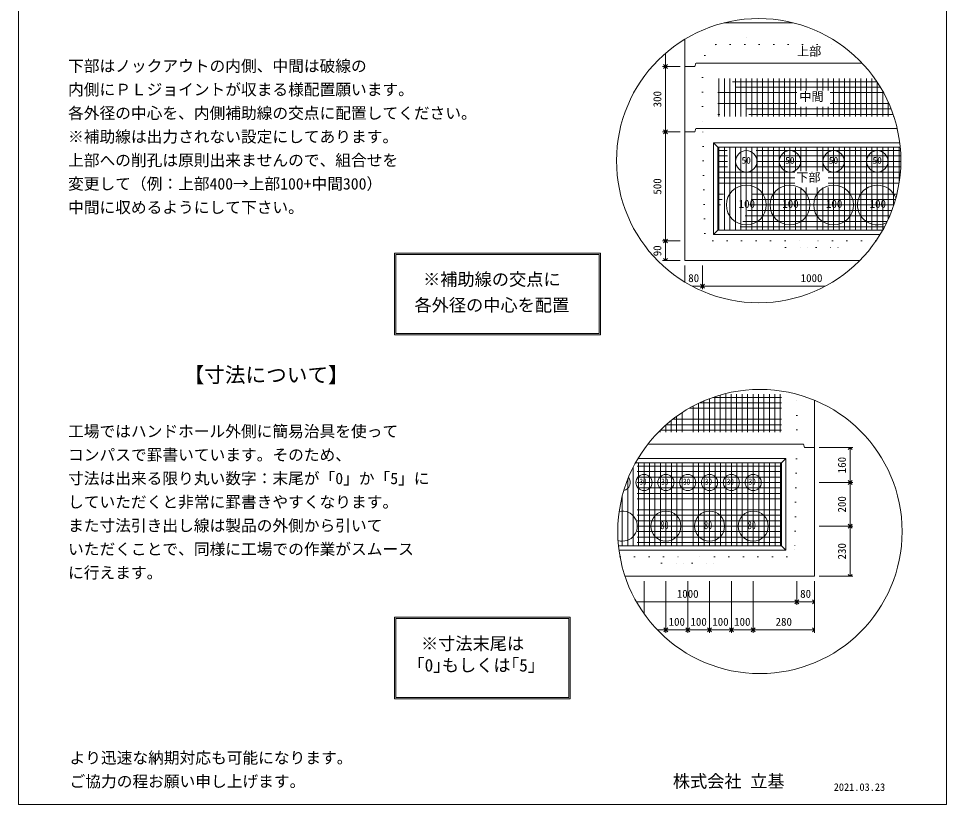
# Model space of a CAD drawing. Units: millimetres, scale not verified. Extents: x -6420 to 6420, y -2665 to 3035.
# Drawn here: x -6420 to -2340, y -2665 to 793 of the extents above; entities that cross this region are included whole.
import ezdxf
from ezdxf.enums import TextEntityAlignment as Align

# ---------------------------------------------------------------- set-up
doc = ezdxf.new("R2010")
doc.units = ezdxf.units.MM
doc.header["$LTSCALE"] = 20
for name, pattern in [('DASHED1', [1.8, 1.2, -0.6]), ('USER2', [50.8, 31.75, -6.35, 6.35, -6.35]), ('USER5', [3.185, 0.01, -3.175])]:
    doc.linetypes.add(name, pattern=pattern)
for name, color, linetype, lineweight in [('0-2_waku', 7, 'Continuous', 18), ('0-3_gaikei', 7, 'Continuous', 18), ('0-4_kakure', 7, 'DASHED1', 5), ('0-5_sunpou', 7, 'Continuous', 5), ('0-7_hole', 7, 'Continuous', 18), ('0-8_uchigawa', 6, 'Continuous', 18), ('0-D_文字１', 7, 'Continuous', 18), ('0-E_コア部分\u3000寸法補助線3', 150, 'USER2', 18), ('0-F_コア部分\u3000寸法補助線2', 150, 'USER2', 18), ('1-1_コア部分\u3000寸法補助線', 7, 'USER2', 5)]:
    doc.layers.add(name, color=color, linetype=linetype, lineweight=lineweight)
doc.styles.add('ＭＳ ゴシック', font='')
doc.styles.get('ＭＳ ゴシック').set_extended_font_data('MS Gothic')

# ---------------------------------------------------------------- blocks, each defined once
blk = doc.blocks.new('_Open90')
at = {"layer": '0-5_sunpou'}
blk.add_line((0, 0), (-1, 0), dxfattribs=at)
blk.add_lwpolyline([(-0.5, 0.5), (0, 0), (-0.5, -0.5)], dxfattribs=at)

msp = doc.modelspace()

# ---------------------------------------------------------------- linework, layer by layer
at = {"layer": '0-2_waku'}
for p, q in [((-6419.51, 3035.05), (-6419.51, -2664.95)), ((-2339.51, 3035.05), (-2339.51, -2664.95)), ((-6419.51, -2664.95), (-2339.51, -2664.95)), ((-6419.51, -2664.95), (-2339.51, -2664.95)), ((-6419.51, -2664.95), (-2339.51, -2664.95)), ((-6419.51, -2664.95), (-2339.51, -2664.95))]:
    msp.add_line(p, q, dxfattribs=at)
at = {"layer": '0-3_gaikei'}
for p, q in [((-3316.5, 774.2), (-3244.44, 774.2)), ((-3316.5, 774.2), (-3244.44, 774.2)), ((-3316.5, 774.2), (-3244.44, 774.2)), ((-3013.71, 774.2), (-3316.5, 774.2)), ((-3316.44, 774.2), (-3013.71, 774.2)), ((-3316.44, 774.2), (-3013.71, 774.2)), ((-3489.24, 582.2), (-3489.24, 702.21)), ((-3489.24, 582.2), (-3489.24, -272.2)), ((-3446.04, 582.2), (-3489.24, 582.2)), ((-3446.04, 582.2), (-3489.24, 582.2)), ((-3441.24, 596.6), (-3446.04, 582.2)), ((-2931.62, 596.6), (-3440.42, 596.6)), ((-2710.32, 596.6), (-2932.44, 596.6)), ((-3446.04, 294.2), (-3489.24, 294.2)), ((-3446.04, 294.2), (-3489.24, 294.2)), ((-3441.24, 308.6), (-3446.04, 294.2)), ((-2931.62, 308.6), (-3440.42, 308.6)), ((-2556.03, 308.6), (-2932.44, 308.6)), ((-3489.24, -272.2), (-2720.83, -272.2)), ((-3489.24, -272.2), (-2720.83, -272.2)), ((-3489.24, -272.2), (-2720.83, -272.2)), ((-2920.31, -1363.66), (-2920.31, -886.38)), ((-2968.31, -1080.46), (-2963.51, -1094.86)), ((-2920.31, -1094.86), (-2963.51, -1094.86))]:
    msp.add_line(p, q, dxfattribs=at)
for points in [[(-3752.72, -1661.26), (-2920.31, -1661.26), (-2920.31, -1094.86)], [(-3740.53, -1661.26), (-2920.31, -1661.26), (-2920.31, -1094.86)], [(-2968.31, -1080.46), (-3477.11, -1080.46), (-3653.2, -1080.46)]]:
    msp.add_lwpolyline(points, dxfattribs=at)
at = {"layer": '0-4_kakure', "linetype": 'USER5', "lineweight": 18}
for p, q in [((-3220.44, 774.2), (-3220.44, 790.35)), ((-3220.44, 774.2), (-3220.44, 678.2)), ((-3402.02, 630.2), (-3354.02, 678.2)), ((-3354.02, 678.2), (-2804.32, 678.2)), ((-3402.02, 630.2), (-3411.62, 596.6)), ((-3411.62, 596.6), (-3411.62, 308.6)), ((-3401.72, -152.2), (-3411.62, 308.6)), ((-3401.72, -152.2), (-3367.38, -185.8)), ((-3367.38, -185.8), (-2931.62, -185.8)), ((-3046.82, -214.6), (-3075.62, -185.8)), ((-2649.43, -185.8), (-2931.62, -185.8)), ((-2816.42, -214.6), (-2787.62, -185.8)), ((-3046.82, -214.6), (-2950.82, -214.6)), ((-2950.82, -214.6), (-2946.98, -272.2)), ((-2912.42, -214.6), (-2916.26, -272.2)), ((-2912.42, -214.6), (-2816.42, -214.6)), ((-2997.1, -1080.46), (-2997.1, -860.28)), ((-2997.1, -1080.46), (-3007.01, -1541.26)), ((-3007.01, -1541.26), (-3041.34, -1574.86)), ((-3774.75, -1574.86), (-3477.1, -1574.86)), ((-3592.3, -1603.66), (-3621.1, -1574.86)), ((-3041.34, -1574.86), (-3477.1, -1574.86)), ((-3361.9, -1603.66), (-3333.1, -1574.86)), ((-3592.3, -1603.66), (-3496.3, -1603.66)), ((-3496.3, -1603.66), (-3492.46, -1661.26)), ((-3457.9, -1603.66), (-3461.74, -1661.26)), ((-3457.9, -1603.66), (-3361.9, -1603.66))]:
    msp.add_line(p, q, dxfattribs=at)
at = {"layer": '0-5_sunpou', "color": 150, "lineweight": 18}
for p, q in [((-3574.99, 639.69), (-3574.99, 599.48)), ((-3510.36, 582.2), (-3587.47, 582.2)), ((-3531.48, 582.2), (-3587.47, 582.2)), ((-3574.99, 564.92), (-3574.99, 311.48)), ((-3510.36, 294.2), (-3587.47, 294.2)), ((-3510.36, 294.2), (-3587.47, 294.2)), ((-3574.99, 276.92), (-3574.99, -168.52)), ((-3510.36, -185.8), (-3587.47, -185.8)), ((-3531.48, -185.8), (-3587.47, -185.8)), ((-3574.99, -203.08), (-3574.99, -254.92)), ((-3510.36, -272.2), (-3587.47, -272.2)), ((-3489.24, -293.32), (-3489.24, -366.94)), ((-3412.44, -293.32), (-3412.44, -397.41)), ((-3412.44, -293.32), (-3412.44, -397.41)), ((-3457.53, -384.93), (-3429.72, -384.93)), ((-3395.16, -384.93), (-2872.68, -384.93)), ((-2899.19, -1094.86), (-2750.77, -1094.86)), ((-2763.25, -1112.14), (-2763.25, -1231.18)), ((-2899.19, -1248.46), (-2750.77, -1248.46)), ((-2899.19, -1248.46), (-2750.77, -1248.46)), ((-2763.25, -1265.74), (-2763.25, -1423.18)), ((-2899.19, -1440.46), (-2750.77, -1440.46)), ((-2899.19, -1440.46), (-2750.77, -1440.46)), ((-2763.25, -1457.74), (-2763.25, -1643.98)), ((-2899.19, -1661.26), (-2750.77, -1661.26)), ((-3669.1, -1682.38), (-3669.1, -1826.11)), ((-3573.1, -1682.38), (-3573.1, -1909.65)), ((-3573.1, -1682.38), (-3573.1, -1909.65)), ((-3477.1, -1682.38), (-3477.1, -1909.65)), ((-3477.1, -1682.38), (-3477.1, -1909.65)), ((-3381.1, -1682.38), (-3381.1, -1909.65)), ((-3381.1, -1682.38), (-3381.1, -1909.65)), ((-3285.1, -1682.38), (-3285.1, -1909.65)), ((-3285.1, -1682.38), (-3285.1, -1909.65)), ((-3189.1, -1682.38), (-3189.1, -1909.65)), ((-3189.1, -1682.38), (-3189.1, -1909.65)), ((-2997.11, -1682.38), (-2997.11, -1786.46)), ((-2997.11, -1682.38), (-2997.11, -1786.46)), ((-2920.31, -1682.38), (-2920.31, -1786.46)), ((-2920.31, -1682.38), (-2920.31, -1909.65)), ((-3702.4, -1773.98), (-3014.39, -1773.98)), ((-2979.83, -1773.98), (-2937.59, -1773.98)), ((-3610.26, -1897.17), (-3590.38, -1897.17)), ((-3555.82, -1897.17), (-3494.38, -1897.17)), ((-3459.82, -1897.17), (-3398.38, -1897.17)), ((-3363.82, -1897.17), (-3302.38, -1897.17)), ((-3267.82, -1897.17), (-3206.38, -1897.17)), ((-3171.82, -1897.17), (-2937.59, -1897.17))]:
    msp.add_line(p, q, dxfattribs=at)
for centre in [(-3165.1, 167.64), (-3159.49, -1463.99)]:
    msp.add_circle(centre, 625.17, dxfattribs=at)
at = {"layer": '0-7_hole'}
for centre, radius in [((-3219.62, 164.6), 47.04), ((-3027.62, 164.6), 47.04), ((-2835.62, 164.6), 47.04), ((-2643.62, 164.6), 47.04), ((-3219.62, -27.4), 87.36), ((-3027.62, -27.4), 87.36), ((-2835.62, -27.4), 87.36), ((-3669.1, -1248.46), 35.52), ((-3573.1, -1248.46), 35.52), ((-3477.1, -1248.46), 35.52), ((-3381.1, -1248.46), 35.52), ((-3285.1, -1248.46), 35.52), ((-3189.1, -1248.46), 35.52), ((-3573.1, -1440.46), 66.24), ((-3381.1, -1440.46), 66.24), ((-3189.1, -1440.46), 66.24)]:
    msp.add_circle(centre, radius, dxfattribs=at)
for centre, radius, start, end in [((-2643.62, -27.4), 87.36, 20.66629, 298.32089), ((-3765.1, -1248.46), 35.52, 281.59033, 39.2294), ((-3765.1, -1440.46), 66.24, 253.99064, 101.55918)]:
    msp.add_arc(centre, radius, start, end, dxfattribs=at)
at = {"layer": '0-8_uchigawa'}
for p, q in [((-3363.62, 246.2), (-3344.42, 227)), ((-3363.62, -157), (-3363.62, 246.2)), ((-3344.42, 227), (-2931.62, 227)), ((-3344.42, -137.8), (-3344.42, 227)), ((-2931.62, 227), (-2542.76, 227)), ((-3363.62, -157), (-3344.42, -137.8)), ((-3363.62, -157), (-2630.83, -157)), ((-3344.42, -137.8), (-2619.63, -137.8)), ((-4766.8, -598.93), (-4766.8, -238.93)), ((-4766.8, -238.93), (-3860.13, -238.93)), ((-3860.13, -598.93), (-3860.13, -238.93)), ((-4760.13, -592.27), (-4760.13, -245.6)), ((-4760.13, -245.6), (-3866.8, -245.6)), ((-3866.8, -592.27), (-3866.8, -245.6)), ((-4766.8, -598.93), (-3860.13, -598.93)), ((-4760.13, -592.27), (-3866.8, -592.27)), ((-3064.3, -1526.86), (-3064.3, -1162.06)), ((-3045.1, -1546.06), (-3045.1, -1142.86)), ((-3781.49, -1526.86), (-3064.3, -1526.86)), ((-3779.25, -1546.06), (-3045.1, -1546.06)), ((-3045.1, -1546.06), (-3064.3, -1526.86)), ((-4766.8, -1840.56), (-3993.47, -1840.56)), ((-4766.8, -2200.56), (-4766.8, -1840.56)), ((-4760.13, -1847.23), (-4000.13, -1847.23)), ((-4760.13, -2193.89), (-4760.13, -1847.23)), ((-4000.13, -2193.89), (-4000.13, -1847.23)), ((-3993.47, -2200.56), (-3993.47, -1840.56)), ((-4766.8, -2200.56), (-3993.47, -2200.56)), ((-4760.13, -2193.89), (-4000.13, -2193.89))]:
    msp.add_line(p, q, dxfattribs=at)
for points in [[(-3363.62, 246.2), (-2931.62, 246.2), (-2544.89, 246.2)], [(-3706.92, -1162.06), (-3477.1, -1162.06), (-3064.3, -1162.06), (-3045.1, -1142.86)], [(-3695.88, -1142.86), (-3477.1, -1142.86), (-3045.1, -1142.86)]]:
    msp.add_lwpolyline(points, dxfattribs=at)
at = {"layer": '0-E_コア部分\u3000寸法補助線3'}
for p, q in [((-3339.62, 361.4), (-3339.62, 529.4)), ((-3291.62, 361.4), (-3291.62, 529.4)), ((-3243.62, 361.4), (-3243.62, 529.4)), ((-3195.62, 361.4), (-3195.62, 529.4)), ((-3147.62, 361.4), (-3147.62, 529.4)), ((-3099.62, 361.4), (-3099.62, 529.4)), ((-3051.62, 361.4), (-3051.62, 529.4)), ((-3003.62, 361.4), (-3003.62, 529.4)), ((-2955.62, 476.37), (-2955.62, 529.4)), ((-2907.62, 476.37), (-2907.62, 529.4)), ((-2859.62, 476.37), (-2859.62, 529.4)), ((-2811.62, 361.4), (-2811.62, 529.4)), ((-2763.62, 361.4), (-2763.62, 529.4)), ((-2715.62, 361.4), (-2715.62, 529.4)), ((-2667.62, 361.4), (-2667.62, 529.4)), ((-2996.95, 467), (-3344.42, 467)), ((-2616.27, 467), (-2850.07, 467)), ((-2619.62, 361.4), (-2619.62, 473.07)), ((-2996.95, 419), (-3344.42, 419)), ((-2592.69, 419), (-2850.07, 419)), ((-2955.62, 361.4), (-2955.62, 404.49)), ((-2907.62, 361.4), (-2907.62, 404.49)), ((-2859.62, 361.4), (-2859.62, 404.49)), ((-2571.62, 361.4), (-2571.62, 364.15)), ((-2541.55, 212.6), (-3344.42, 212.6)), ((-3339.62, -137.8), (-3339.62, 227)), ((-3291.62, -137.8), (-3291.62, 227)), ((-3243.62, -137.8), (-3243.62, 227)), ((-3195.62, -137.8), (-3195.62, 227)), ((-3147.62, -137.8), (-3147.62, 227)), ((-3099.62, -137.8), (-3099.62, 227)), ((-3051.62, -137.8), (-3051.62, 227)), ((-3003.62, 121.97), (-3003.62, 227)), ((-2955.62, 121.97), (-2955.62, 227)), ((-2907.62, 121.97), (-2907.62, 227)), ((-2859.62, 121.97), (-2859.62, 227)), ((-2811.62, -137.8), (-2811.62, 227)), ((-2763.62, -137.8), (-2763.62, 227)), ((-2715.62, -137.8), (-2715.62, 227)), ((-2667.62, -137.8), (-2667.62, 227)), ((-2619.62, -137.8), (-2619.62, 227)), ((-2571.62, -28.88), (-2571.62, 227)), ((-2539.94, 164.6), (-3344.42, 164.6)), ((-3005.79, 116.6), (-3344.42, 116.6)), ((-2542.02, 116.6), (-2858.91, 116.6)), ((-3005.79, 68.6), (-3344.42, 68.6)), ((-3003.62, -137.8), (-3003.62, 50.09)), ((-2955.62, -137.8), (-2955.62, 50.09)), ((-2907.62, -137.8), (-2907.62, 50.09)), ((-2859.62, -137.8), (-2859.62, 50.09)), ((-2547.83, 68.6), (-2858.91, 68.6)), ((-2557.47, 20.6), (-3344.42, 20.6)), ((-2571.14, -27.4), (-3344.42, -27.4)), ((-2589.11, -75.4), (-3344.42, -75.4)), ((-2611.81, -123.4), (-3344.42, -123.4)), ((-3405.92, -1027.66), (-3405.92, -889.44)), ((-3357.92, -1027.66), (-3357.92, -871.14)), ((-3309.92, -1027.66), (-3309.92, -859.66)), ((-3261.92, -1027.66), (-3261.92, -859.66)), ((-3213.92, -1027.66), (-3213.92, -859.66)), ((-3165.92, -1027.66), (-3165.92, -859.66)), ((-3117.92, -1027.66), (-3117.92, -859.66)), ((-3069.92, -1027.66), (-3069.92, -859.66)), ((-3065.12, -922.06), (-3471.18, -922.06)), ((-3453.92, -1027.66), (-3453.92, -912.49)), ((-3549.92, -1027.66), (-3549.92, -975.72)), ((-3065.12, -970.06), (-3542.73, -970.06)), ((-3501.92, -1027.66), (-3501.92, -940.94)), ((-3597.92, -1027.66), (-3597.92, -1018.32)), ((-3064.3, -1176.46), (-3714.62, -1176.46)), ((-3693.1, -1526.86), (-3693.1, -1162.06)), ((-3645.1, -1526.86), (-3645.1, -1162.06)), ((-3597.1, -1526.86), (-3597.1, -1162.06)), ((-3549.1, -1526.86), (-3549.1, -1162.06)), ((-3501.1, -1526.86), (-3501.1, -1162.06)), ((-3453.1, -1526.86), (-3453.1, -1162.06)), ((-3405.1, -1526.86), (-3405.1, -1162.06)), ((-3357.1, -1526.86), (-3357.1, -1162.06)), ((-3309.1, -1526.86), (-3309.1, -1162.06)), ((-3261.1, -1526.86), (-3261.1, -1162.06)), ((-3213.1, -1526.86), (-3213.1, -1162.06)), ((-3165.1, -1526.86), (-3165.1, -1162.06)), ((-3117.1, -1526.86), (-3117.1, -1162.06)), ((-3069.1, -1526.86), (-3069.1, -1162.06)), ((-3741.1, -1526.86), (-3741.1, -1234.72)), ((-3064.3, -1224.46), (-3736.96, -1224.46)), ((-3064.3, -1272.46), (-3754.6, -1272.46)), ((-3064.3, -1320.46), (-3767.96, -1320.46)), ((-3064.3, -1368.46), (-3777.32, -1368.46)), ((-3064.3, -1416.46), (-3782.85, -1416.46)), ((-3064.3, -1464.46), (-3784.66, -1464.46)), ((-3064.3, -1512.46), (-3782.78, -1512.46))]:
    msp.add_line(p, q, dxfattribs=at)
at = {"layer": '0-F_コア部分\u3000寸法補助線2'}
for p, q in [((-2630.06, 491), (-3344.42, 491)), ((-3315.62, 361.4), (-3315.62, 529.4)), ((-3267.62, 361.4), (-3267.62, 529.4)), ((-3219.62, 361.4), (-3219.62, 529.4)), ((-3171.62, 361.4), (-3171.62, 529.4)), ((-3075.62, 361.4), (-3075.62, 529.4)), ((-2979.62, 476.37), (-2979.62, 529.4)), ((-2883.62, 476.37), (-2883.62, 529.4)), ((-2787.62, 361.4), (-2787.62, 529.4)), ((-2691.62, 361.4), (-2691.62, 529.4)), ((-2595.62, 361.4), (-2595.62, 425.57)), ((-2582.74, 395), (-3344.42, 395)), ((-2979.62, 361.4), (-2979.62, 404.49)), ((-2883.62, 361.4), (-2883.62, 404.49)), ((-3267.62, -137.8), (-3267.62, 227)), ((-3219.62, -137.8), (-3219.62, 227)), ((-3171.62, -137.8), (-3171.62, 227)), ((-3075.62, -137.8), (-3075.62, 227)), ((-2979.62, 121.97), (-2979.62, 227)), ((-2883.62, 121.97), (-2883.62, 227)), ((-2787.62, -137.8), (-2787.62, 227)), ((-2691.62, -137.8), (-2691.62, 227)), ((-2595.62, -90.3), (-2595.62, 227)), ((-2540.29, 188.6), (-3344.42, 188.6)), ((-3005.79, 92.6), (-3344.42, 92.6)), ((-2544.46, 92.6), (-2858.91, 92.6)), ((-2979.62, -137.8), (-2979.62, 50.09)), ((-2883.62, -137.8), (-2883.62, 50.09)), ((-2563.79, -3.4), (-3344.42, -3.4)), ((-2599.84, -99.4), (-3344.42, -99.4)), ((-3333.92, -1027.66), (-3333.92, -863.64)), ((-3237.92, -1027.66), (-3237.92, -859.66)), ((-3141.92, -1027.66), (-3141.92, -859.66)), ((-3429.92, -1027.66), (-3429.92, -900.33)), ((-3065.12, -898.06), (-3425.12, -898.06)), ((-3525.92, -1027.66), (-3525.92, -957.46)), ((-3065.12, -994.06), (-3571.81, -994.06)), ((-3717.1, -1526.86), (-3717.1, -1181.31)), ((-3621.1, -1526.86), (-3621.1, -1162.06)), ((-3525.1, -1526.86), (-3525.1, -1162.06)), ((-3429.1, -1526.86), (-3429.1, -1162.06)), ((-3333.1, -1526.86), (-3333.1, -1162.06)), ((-3237.1, -1526.86), (-3237.1, -1162.06)), ((-3141.1, -1526.86), (-3141.1, -1162.06)), ((-3064.3, -1200.46), (-3726.41, -1200.46)), ((-3064.3, -1296.46), (-3761.8, -1296.46)), ((-3765.1, -1526.86), (-3765.1, -1308.83)), ((-3064.3, -1392.46), (-3780.56, -1392.46)), ((-3064.3, -1488.46), (-3784.18, -1488.46))]:
    msp.add_line(p, q, dxfattribs=at)
at = {"layer": '1-1_コア部分\u3000寸法補助線'}
for p, q in [((-2645.32, 515), (-3344.42, 515)), ((-3315.62, 361.4), (-3315.62, 529.4)), ((-3219.62, 361.4), (-3219.62, 529.4)), ((-3123.62, 361.4), (-3123.62, 529.4)), ((-3027.62, 361.4), (-3027.62, 529.4)), ((-2835.62, 361.4), (-2835.62, 529.4)), ((-2739.62, 361.4), (-2739.62, 529.4)), ((-2643.62, 361.4), (-2643.62, 512.45)), ((-2573.94, 371), (-3344.42, 371)), ((-3315.62, -137.8), (-3315.62, 227)), ((-3219.62, -137.8), (-3219.62, 227)), ((-3123.62, -137.8), (-3123.62, 227)), ((-3027.62, -137.8), (-3027.62, 227)), ((-2835.62, -137.8), (-2835.62, 227)), ((-2739.62, -137.8), (-2739.62, 227)), ((-2643.62, -137.8), (-2643.62, 227)), ((-2547.62, 69.88), (-2547.62, 227)), ((-2540.52, 140.6), (-3344.42, 140.6)), ((-2579.56, -51.4), (-3344.42, -51.4)), ((-3381.92, -1027.66), (-3381.92, -879.73)), ((-3065.12, -874.06), (-3366.42, -874.06)), ((-3285.92, -1027.66), (-3285.92, -859.66)), ((-3189.92, -1027.66), (-3189.92, -859.66)), ((-3093.92, -1027.66), (-3093.92, -859.66)), ((-3065.12, -1018.06), (-3597.65, -1018.06)), ((-3573.92, -1027.66), (-3573.92, -995.92)), ((-3669.1, -1526.86), (-3669.1, -1162.06)), ((-3573.1, -1526.86), (-3573.1, -1162.06)), ((-3381.1, -1526.86), (-3381.1, -1162.06)), ((-3285.1, -1526.86), (-3285.1, -1162.06)), ((-3189.1, -1526.86), (-3189.1, -1162.06)), ((-3093.1, -1526.86), (-3093.1, -1162.06)), ((-3064.3, -1248.46), (-3746.34, -1248.46)), ((-3765.1, -1526.86), (-3765.1, -1308.83)), ((-3064.3, -1440.46), (-3784.22, -1440.46))]:
    msp.add_line(p, q, dxfattribs=at)

# ---------------------------------------------------------------- block references
at = {"layer": '0-5_sunpou', "xscale": 17.28, "yscale": 17.28}
for p, rotation in [((-3574.99, 582.2), 270), ((-3574.99, 582.2), 90), ((-3574.99, 294.2), 270), ((-3574.99, 294.2), 90), ((-3574.99, -185.8), 270), ((-3574.99, -185.8), 90), ((-3574.99, -272.2), 270), ((-3412.44, -384.93), 180), ((-2763.25, -1094.86), 90), ((-2763.25, -1248.46), 270), ((-2763.25, -1248.46), 90), ((-2763.25, -1440.46), 270), ((-2763.25, -1440.46), 90), ((-2763.25, -1661.26), 270), ((-2997.11, -1773.98), 180), ((-3573.1, -1897.17), 180), ((-3477.1, -1897.17), 180), ((-3381.1, -1897.17), 180), ((-3285.1, -1897.17), 180), ((-3189.1, -1897.17), 180)]:
    msp.add_blockref('_Open90', p, dxfattribs=dict(at, rotation=rotation))
for p in [(-3412.44, -384.93), (-2997.11, -1773.98), (-2920.31, -1773.98), (-3573.1, -1897.17), (-3477.1, -1897.17), (-3381.1, -1897.17), (-3285.1, -1897.17), (-3189.1, -1897.17), (-2920.31, -1897.17)]:
    msp.add_blockref('_Open90', p, dxfattribs=at)

# ---------------------------------------------------------------- texts
at = {"layer": '0-5_sunpou', "style": 'ＭＳ ゴシック'}
for s, p in [('300', (-3582.67, 402.2)), ('500', (-3582.67, 18.2)), ('90', (-3582.67, -253)), ('160', (-2770.93, -1207.66)), ('200', (-2770.93, -1380.46)), ('230', (-2770.93, -1586.86))]:
    msp.add_text(s, height=35.19, rotation=90, dxfattribs=at).set_placement(p, align=Align.BOTTOM_LEFT)
for s, p in [('80', (-3474.84, -377.25)), ('1000', (-2980.44, -377.25)), ('1000', (-3525.11, -1766.3)), ('80', (-2982.71, -1766.3)), ('100', (-3561.1, -1889.49)), ('100', (-3465.1, -1889.49)), ('100', (-3369.1, -1889.49)), ('100', (-3273.1, -1889.49)), ('280', (-3090.71, -1889.49))]:
    msp.add_text(s, height=35.19, dxfattribs=at).set_placement(p, align=Align.BOTTOM_LEFT)
at = {"layer": '0-D_文字１', "style": 'ＭＳ ゴシック'}
for s, height, p in [('上部', 39.1, (-2996.7, 617.35)), ('下部はノックアウトの内側、中間は破線の', 50.67, (-6201.78, 543.68)), ('内側にＰＬジョイントが収まる様配置願います。', 50.67, (-6201.78, 440)), ('中間', 39.1, (-2986.4, 418.05)), ('各外径の中心を、内側補助線の交点に配置してください。', 50.67, (-6201.78, 336.32)), ('※補助線は出力されない設定にしてあります。', 50.67, (-6201.78, 232.64)), ('上部への削孔は原則出来ませんので、組合せを', 50.67, (-6201.78, 128.96)), ('50', 29.91, (-3240.35, 145.07)), ('50', 29.91, (-3048.35, 145.07)), ('50', 29.91, (-2856.35, 145.07)), ('50', 29.91, (-2664.35, 145.07)), ('変更して（例：上部400→上部100+中間300）', 50.67, (-6201.78, 25.28)), ('下部', 39.1, (-3000.04, 63.05)), ('中間に収めるようにして下さい。', 50.67, (-6201.78, -78.4)), ('100', 35.19, (-3253.17, -50.62)), ('100', 35.19, (-3061.17, -50.62)), ('100', 35.19, (-2869.17, -50.62)), ('100', 35.19, (-2677.17, -50.62)), (' ※補助線の交点に', 55.43, (-4678.63, -398.81)), ('各外径の中心を配置', 55.43, (-4678.63, -512.21)), ('【寸法について】', 66.51, (-5693.72, -828.05)), ('工場ではハンドホール外側に簡易治具を使って', 50.67, (-6201.78, -1063.56)), ('コンパスで罫書いています。そのため、', 50.67, (-6201.78, -1167.24)), ('寸法は出来る限り丸い数字：末尾が「0」か「5」に', 50.67, (-6201.78, -1270.92)), ('していただくと非常に罫書きやすくなります。', 50.67, (-6201.78, -1374.6)), ('また寸法引き出し線は製品の外側から引いて', 50.67, (-6201.78, -1478.28)), ('いただくことで、同様に工場での作業がスムース', 50.67, (-6201.78, -1581.96)), ('に行えます。', 50.67, (-6201.78, -1685.64)), ('※寸法末尾は', 55.43, (-4650.03, -2001.47)), ('「0｣もしくは｢5｣', 55.43, (-4709.4, -2096.65)), ('より迅速な納期対応も可能になります。\u3000', 50.67, (-6195.32, -2500.17)), ('株式会社 立基', 55.43, (-3542.48, -2606.97)), ('ご協力の程お願い申し上げます。', 50.67, (-6195.32, -2603.85)), ('2021.03.23', 33.26, (-2835.13, -2615.26))]:
    msp.add_text(s, height=height, dxfattribs=at).set_placement(p, align=Align.BOTTOM_LEFT)
at = {"layer": '0-D_文字１', "style": 'ＭＳ ゴシック', "width": 0.7}
for s, height, p in [('30', 26.92, (-3689.27, -1266.25)), ('30', 26.92, (-3593.27, -1266.25)), ('30', 26.92, (-3497.27, -1266.25)), ('30', 26.92, (-3401.27, -1266.25)), ('30', 26.92, (-3305.27, -1266.25)), ('30', 26.92, (-3209.27, -1266.25)), ('80', 35.19, (-3597.17, -1464.15)), ('80', 35.19, (-3405.17, -1464.15)), ('80', 35.19, (-3213.17, -1464.15))]:
    msp.add_text(s, height=height, dxfattribs=at).set_placement(p, align=Align.BOTTOM_LEFT)

doc.saveas('drawing.dxf')
